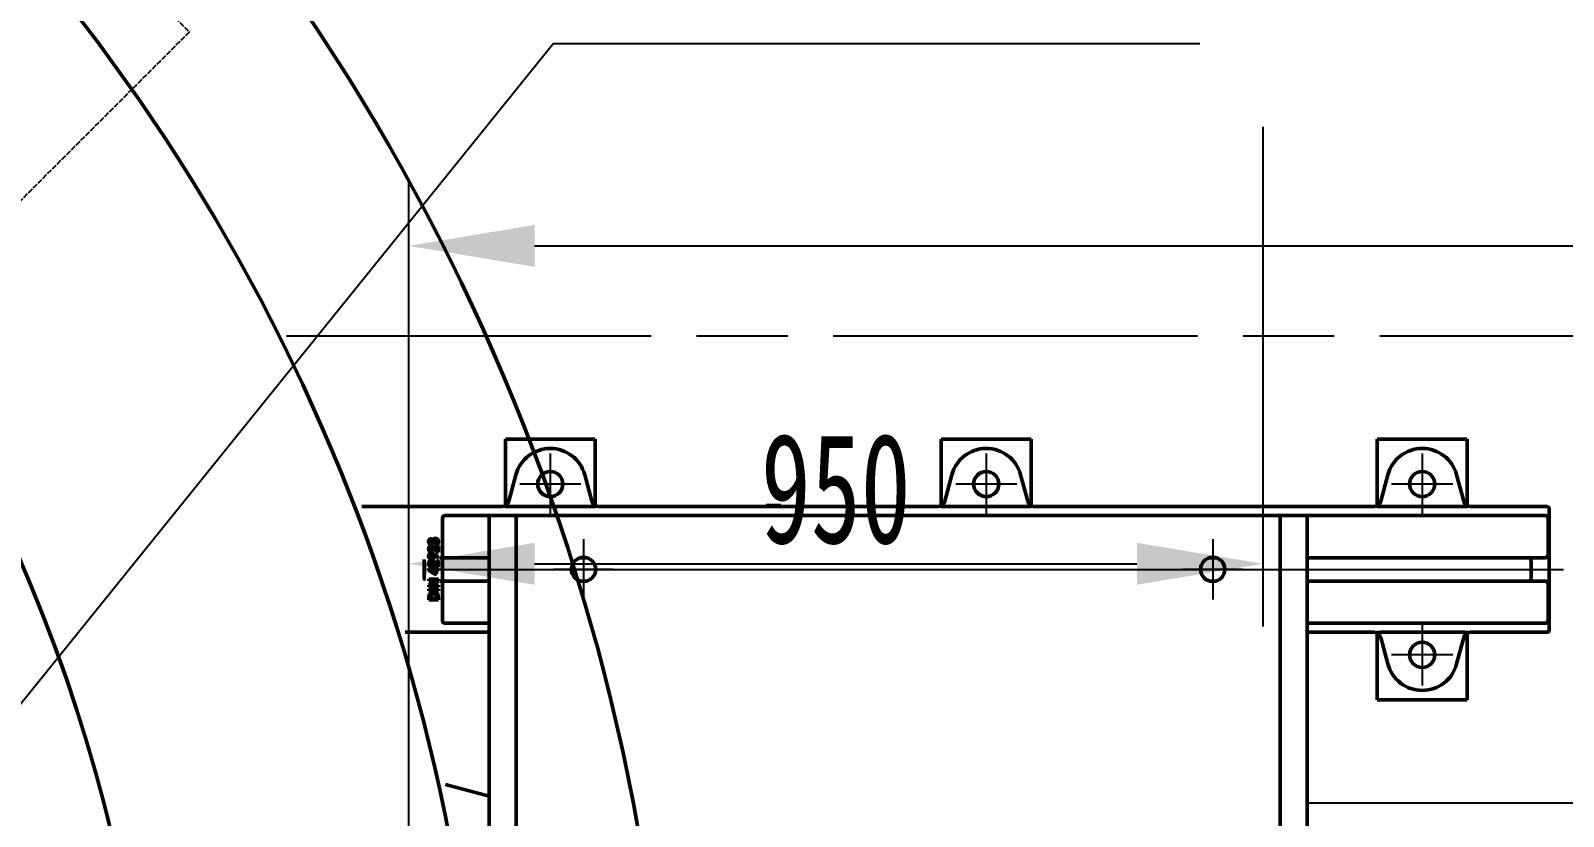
# Model space of a CAD drawing. Header units: millimetres. Extents: x 39335 to 110675, y -13954 to 36506.
# Drawn here: x 54265 to 55970, y 9759 to 10633 of the extents above; entities that cross this region are included whole.
import ezdxf

# ---------------------------------------------------------------- set-up
doc = ezdxf.new("R2010")
doc.units = ezdxf.units.MM
doc.linetypes.add('AM_ISO02W050', pattern=[7.5, 6, -1.5])
doc.linetypes.add('AM_ISO08W050', pattern=[18, 12, -1.5, 3, -1.5])
for name, color, linetype, lineweight in [('AM_0', 7, 'Continuous', 50), ('AM_3', 6, 'AM_ISO02W050', 25), ('AM_6', 2, 'Continuous', 35), ('AM_7', 4, 'AM_ISO08W050', 25), ('CAXA4', 3, 'Continuous', 25), ('RED', 1, 'Continuous', 9)]:
    doc.layers.add(name, color=color, linetype=linetype, lineweight=lineweight)
doc.styles.add('\\M+5B1EA\\M+5D7BC', font='', dxfattribs={"width": 0.667})
doc.styles.get('\\M+5B1EA\\M+5D7BC').set_extended_font_data('FangSong_GB2312')
doc.dimstyles.new('\\M+5B1EA\\M+5D7BC', dxfattribs={"dimscale": 35, "dimtxt": 3.5, "dimasz": 4, "dimexe": 2, "dimexo": 0, "dimtad": 1, "dimdec": 1, "dimdsep": 46, "dimtxsty": '\\M+5B1EA\\M+5D7BC', "dimcen": 0, "dimdle": 6, "dimazin": 2, "dimtfac": 1, "dimtdec": 1, "dimtmove": 0, "dimatfit": 3, "dimfxl": 0, "dimtolj": 1, "dimtzin": 0, "dimarcsym": 0})

# ---------------------------------------------------------------- blocks, each defined once
blk = doc.blocks.new('*U218')
at = {"layer": 'AM_3'}
for p, q in [((-495, -35.4), (35.4, 495)), ((35.4, 495), (495, 35.4)), ((-35.4, -495), (-495, -35.4))]:
    blk.add_line(p, q, dxfattribs=at)
for centre in [(424.3, 35.4), (-424.3, -35.4), (-35.4, -424.3)]:
    blk.add_circle(centre, 16.5, dxfattribs=at)
blk = doc.blocks.new('*U219')
at = {"layer": 'AM_0', "color": 0, "linetype": 'ByBlock', "lineweight": -2, "transparency": 16777216, "rotation": 270}
blk.add_blockref('*U218', (-1413.1, 4761.1), dxfattribs=at)
blk = doc.blocks.new('qwrgfqwefqwe')
at = {"layer": 'AM_0'}
for p, q in [((3798934.23, -146145.77), (3799034.23, -146145.77)), ((3798934.23, -146219.79), (3798934.23, -146145.77)), ((3799034.23, -146145.77), (3799034.23, -146219.79)), ((3799419.23, -146145.77), (3799519.23, -146145.77)), ((3799419.23, -146219.79), (3799419.23, -146145.77)), ((3799519.23, -146145.77), (3799519.23, -146219.79)), ((3799904.23, -146145.77), (3800004.23, -146145.77)), ((3799904.23, -146219.79), (3799904.23, -146145.77)), ((3800004.23, -146145.77), (3800004.23, -146219.79)), ((3798938.11, -146214.84), (3798945.97, -146185.52)), ((3799022.49, -146185.52), (3799030.35, -146214.84)), ((3799423.11, -146214.84), (3799430.97, -146185.52)), ((3799507.49, -146185.52), (3799515.35, -146214.84)), ((3799908.11, -146214.84), (3799915.97, -146185.52)), ((3799992.49, -146185.52), (3800000.35, -146214.84)), ((3798774.56, -146220.77), (3798931.01, -146220.77)), ((3798936.98, -146220.77), (3799031.48, -146220.77)), ((3799037.45, -146220.77), (3799416.01, -146220.77)), ((3799230.91, -146219.77), (3799224.48, -146219.77)), ((3799224.48, -146219.77), (3799224.48, -146220.77)), ((3799230.91, -146219.77), (3799238.94, -146219.77)), ((3799240.73, -146219.77), (3799238.94, -146219.77)), ((3799240.73, -146219.77), (3799240.73, -146220.77)), ((3799421.98, -146220.77), (3799516.48, -146220.77)), ((3799522.45, -146220.77), (3799901.01, -146220.77)), ((3799906.98, -146220.77), (3800001.48, -146220.77)), ((3800007.45, -146220.77), (3800092.02, -146220.77)), ((3800092.02, -146220.77), (3800092.63, -146220.77)), ((3800095.63, -146223.77), (3800095.63, -146357.77)), ((3798864.23, -146277.77), (3798864.23, -146233.83)), ((3798867.22, -146230.77), (3798916.23, -146230.77)), ((3798916.23, -146886.57), (3798916.23, -146230.77)), ((3798916.23, -146230.77), (3798946.23, -146230.77)), ((3798946.23, -146230.77), (3799796.23, -146230.77)), ((3798946.23, -147770.77), (3798946.23, -146230.77)), ((3799796.23, -146760.66), (3799796.23, -146230.77)), ((3799796.23, -146230.77), (3799826.23, -146230.77)), ((3799826.23, -146760.66), (3799826.23, -146230.77)), ((3799826.23, -146230.77), (3800091.24, -146230.77)), ((3800094.23, -146274.77), (3800094.23, -146233.83)), ((3798851.69, -146260.99), (3798851.69, -146262.89)), ((3798854.81, -146260.72), (3798853.05, -146260.72)), ((3798856.44, -146263.43), (3798856.44, -146261.53)), ((3798852.64, -146269.54), (3798852.64, -146271.44)), ((3798854.68, -146273.59), (3798859.97, -146276.28)), ((3798858.73, -146271.71), (3798855.4, -146268.57)), ((3798859.12, -146277.96), (3798855.49, -146276.12)), ((3798856.67, -146267.11), (3798857.93, -146268.21)), ((3798857.93, -146268.21), (3798857.93, -146264.65)), ((3798857.93, -146264.65), (3798859.7, -146264.65)), ((3798859.7, -146271.71), (3798858.73, -146271.71)), ((3798859.97, -146276.28), (3798859.12, -146277.96)), ((3798859.7, -146264.65), (3798859.7, -146271.71)), ((3798864.19, -146277.77), (3798861.2, -146277.77)), ((3798864.23, -146277.77), (3798864.19, -146277.77)), ((3798916.23, -146277.77), (3798864.23, -146277.77)), ((3799024.87, -146277.77), (3799017.59, -146277.77)), ((3799724.87, -146277.77), (3799717.59, -146277.77)), ((3800091.23, -146277.77), (3799826.23, -146277.77)), ((3800091.23, -146277.77), (3800091.26, -146277.77)), ((3798848.84, -146291.73), (3798848.84, -146289.75)), ((3798848.84, -146289.75), (3798855.76, -146289.75)), ((3798855.6, -146296.13), (3798848.84, -146291.73)), ((3798852.16, -146291.65), (3798855.76, -146294)), ((3798855.76, -146291.65), (3798852.16, -146291.65)), ((3798852.64, -146285.82), (3798852.64, -146287.72)), ((3798858.73, -146287.99), (3798855.4, -146284.86)), ((3798857.52, -146296.13), (3798855.6, -146296.13)), ((3798855.76, -146289.75), (3798855.76, -146288.8)), ((3798855.76, -146288.8), (3798857.52, -146288.8)), ((3798855.76, -146294), (3798855.76, -146291.65)), ((3798856.67, -146283.39), (3798857.93, -146284.5)), ((3798857.52, -146288.8), (3798857.52, -146289.75)), ((3798857.52, -146289.75), (3798859.7, -146289.75)), ((3798859.7, -146291.65), (3798857.52, -146291.65)), ((3798857.52, -146291.65), (3798857.52, -146296.13)), ((3798857.93, -146284.5), (3798857.93, -146280.93)), ((3798857.93, -146280.93), (3798859.7, -146280.93)), ((3798859.7, -146287.99), (3798858.73, -146287.99)), ((3798859.7, -146280.93), (3798859.7, -146287.99)), ((3798859.7, -146289.75), (3798859.7, -146291.65)), ((3798864.23, -146301.77), (3798864.23, -146279.77)), ((3800075.46, -146300.77), (3800075.46, -146280.77)), ((3798849.11, -146303.59), (3798849.11, -146301.69)), ((3798849.11, -146301.69), (3798859.7, -146301.69)), ((3798849.11, -146308.39), (3798856.08, -146303.59)), ((3798856.08, -146303.59), (3798849.11, -146303.59)), ((3798849.11, -146310.11), (3798849.11, -146308.39)), ((3798859.7, -146310.11), (3798849.11, -146310.11)), ((3798849.11, -146314.45), (3798849.11, -146312.55)), ((3798849.11, -146312.55), (3798859.7, -146312.55)), ((3798859.7, -146303.42), (3798852.75, -146308.21)), ((3798852.75, -146308.21), (3798859.7, -146308.21)), ((3798859.7, -146301.69), (3798859.7, -146303.42)), ((3798859.7, -146308.21), (3798859.7, -146310.11)), ((3798859.7, -146312.55), (3798859.7, -146314.45)), ((3798864.19, -146303.77), (3798861.2, -146303.77)), ((3798864.23, -146303.77), (3798864.19, -146303.77)), ((3798916.23, -146303.77), (3798864.23, -146303.77)), ((3798864.23, -146347.71), (3798864.23, -146303.77)), ((3799024.87, -146303.77), (3799017.59, -146303.77)), ((3799724.87, -146303.77), (3799717.59, -146303.77)), ((3800091.23, -146303.77), (3799826.23, -146303.77)), ((3800091.26, -146303.77), (3800091.23, -146303.77)), ((3800094.23, -146347.71), (3800094.23, -146306.77)), ((3798859.7, -146314.45), (3798849.11, -146314.45)), ((3798849.11, -146324.49), (3798849.11, -146322.09)), ((3798859.7, -146324.49), (3798849.11, -146324.49)), ((3798851.01, -146321.86), (3798851.01, -146322.59)), ((3798851.01, -146322.59), (3798857.8, -146322.59)), ((3798857.8, -146322.59), (3798857.8, -146321.6)), ((3798859.7, -146322.06), (3798859.7, -146324.49)), ((3798916.23, -146360.77), (3798822.94, -146360.77)), ((3798916.23, -146350.77), (3798867.22, -146350.77)), ((3800091.24, -146350.77), (3799826.23, -146350.77)), ((3799901.01, -146360.77), (3799826.23, -146360.77)), ((3799904.23, -146435.77), (3799904.23, -146361.76)), ((3800001.48, -146360.77), (3799906.98, -146360.77)), ((3800004.23, -146361.76), (3800004.23, -146435.77)), ((3800092.02, -146360.77), (3800007.45, -146360.77)), ((3800092.63, -146360.77), (3800092.02, -146360.77)), ((3799915.97, -146396.02), (3799908.11, -146366.7)), ((3800000.35, -146366.7), (3799992.49, -146396.02)), ((3800004.23, -146435.77), (3799904.23, -146435.77)), ((3798916.23, -146543.27), (3798867.73, -146530.27))]:
    blk.add_line(p, q, dxfattribs=at)
for centre, radius in [((3798984.23, -146195.77), 14), ((3799469.23, -146195.77), 14), ((3799954.23, -146195.77), 14), ((3799021.23, -146290.77), 13.5), ((3799721.23, -146290.77), 13.5), ((3799954.23, -146385.77), 14)]:
    blk.add_circle(centre, radius, dxfattribs=at)
for centre, radius, start, end in [((3796744.23, -147000.77), 2375, 270, 90), ((3796744.23, -147000.77), 2167, 270, 90), ((3796744.23, -147000.77), 1800.52, 270, 63.33422), ((3796744.23, -147000.77), 1800.52, 270, 63.33422), ((3798984.23, -146195.77), 39.61, 15, 165), ((3799469.23, -146195.77), 39.61, 15, 165), ((3799954.23, -146195.77), 39.61, 15, 165), ((3798866.23, -146279.77), 2, 90, 180), ((3800072.46, -146280.77), 3, 0, 90), ((3798866.23, -146301.77), 2, 180, 270), ((3800072.46, -146300.77), 3, 270, 0), ((3799954.23, -146385.77), 39.61, 195, 345)]:
    blk.add_arc(centre, radius, start, end, dxfattribs=at)
for centre, major_axis, ratio, start_param, end_param in [((3798930.38, -146212.77), (8, 0), 0.9998368, 4.712389, 6.0214267), ((3799038.08, -146212.77), (8, 0), 0.9998368, 3.4033512, 4.712389), ((3799415.38, -146212.77), (8, 0), 0.9998368, 4.712389, 6.0214267), ((3799523.08, -146212.77), (8, 0), 0.9998368, 3.4033512, 4.712389), ((3799523.1, -146212.77), (-6.02, -5.77), 0.9219265, 0.432729, 0.6515017), ((3799900.38, -146212.77), (8, 0), 0.9998368, 4.712389, 6.0214267), ((3800008.08, -146212.77), (8, 0), 0.9998368, 3.4033512, 4.712389), ((3800092.63, -146223.77), (-3, 0), 0.9998477, 3.1415927, 4.712389), ((3798867.23, -146233.84), (-0.24, 3.06), 0.9760454, 6.2066688, 7.7736791), ((3800091.23, -146233.84), (0.24, 3.06), 0.9760454, 4.7926915, 6.3597018), ((3800091.23, -146274.77), (3, 0), 0.9998477, 4.712389, 6.2831853), ((3800091.23, -146306.77), (3, 0), 0.9998477, 0, 1.5707963), ((3798867.23, -146347.7), (0.24, 3.06), 0.9760454, 1.6510988, 3.2181092), ((3799900.38, -146368.77), (8, 0), 0.9998368, 0.2617586, 1.5707963), ((3800008.08, -146368.77), (8, 0), 0.9998368, 1.5707963, 2.8798341), ((3800091.23, -146347.7), (-0.24, 3.06), 0.9760454, 3.0650761, 4.6320865), ((3800092.63, -146357.77), (-3, 0), 0.9998477, 1.5707963, 3.1415926)]:
    blk.add_ellipse(centre, major_axis=major_axis, ratio=ratio, start_param=start_param, end_param=end_param, dxfattribs=at)
blk.add_ellipse((3798843.95, -146290.77), major_axis=(0, 11), ratio=0.0174551, dxfattribs=at)
for points, knots in [([(3798933.55, -146220.48), (3798933.52, -146220.47), (3798933.5, -146220.46), (3798933.47, -146220.46), (3798933.44, -146220.45), (3798933.42, -146220.44), (3798933.39, -146220.44), (3798933.38, -146220.44), (3798933.38, -146220.44), (3798933.37, -146220.44), (3798933.35, -146220.44), (3798933.33, -146220.44), (3798933.31, -146220.44), (3798933.28, -146220.44), (3798933.26, -146220.44), (3798933.24, -146220.45), (3798933.23, -146220.45), (3798933.22, -146220.45), (3798933.21, -146220.45)], [0, 0, 0, 0, 0.00017490531, 0.00017490531, 0.00017490531, 0.00035262533, 0.00035262533, 0.00035262533, 0.00038933728, 0.00038933728, 0.00038933728, 0.00054470541, 0.00054470541, 0.00054470541, 0.00070021744, 0.00070021744, 0.00070021744, 0.00077867457, 0.00077867457, 0.00077867457, 0.00077867457]), ([(3798936.98, -146220.77), (3798936.21, -146220.77), (3798935.48, -146220.74), (3798934.58, -146220.66), (3798934.3, -146220.63), (3798933.97, -146220.58), (3798933.86, -146220.56), (3798933.68, -146220.53), (3798933.6, -146220.51), (3798933.55, -146220.48)], [0, 0, 0, 0, 0.23119235, 0.23119235, 0.35415155, 0.35415155, 0.41542645, 0.41542645, 0.46885187, 0.46885187, 0.46885187, 0.46885187]), ([(3799034.91, -146220.48), (3799034.86, -146220.51), (3799034.78, -146220.53), (3799034.6, -146220.56), (3799034.49, -146220.58), (3799034.16, -146220.63), (3799033.88, -146220.66), (3799032.99, -146220.74), (3799032.25, -146220.77), (3799031.48, -146220.77)], [0.00000548, 0.00000548, 0.00000548, 0.00000548, 0.03500109, 0.03500109, 0.07513764, 0.07513764, 0.15567961, 0.15567961, 0.30716776, 0.30716776, 0.30716776, 0.30716776]), ([(3799034.91, -146220.48), (3799034.94, -146220.47), (3799034.96, -146220.46), (3799034.98, -146220.46), (3799035.01, -146220.45), (3799035.03, -146220.45), (3799035.06, -146220.44), (3799035.07, -146220.44), (3799035.08, -146220.44), (3799035.09, -146220.44), (3799035.11, -146220.44), (3799035.13, -146220.44), (3799035.15, -146220.44), (3799035.18, -146220.44), (3799035.2, -146220.44), (3799035.22, -146220.45), (3799035.23, -146220.45), (3799035.24, -146220.45), (3799035.25, -146220.45)], [0, 0, 0, 0, 0.00015964119, 0.00015964119, 0.00015964119, 0.00032235854, 0.00032235854, 0.00032235854, 0.00038933728, 0.00038933728, 0.00038933728, 0.00054465662, 0.00054465662, 0.00054465662, 0.00069950149, 0.00069950149, 0.00069950149, 0.00077867457, 0.00077867457, 0.00077867457, 0.00077867457]), ([(3799418.55, -146220.48), (3799418.52, -146220.47), (3799418.5, -146220.46), (3799418.47, -146220.46), (3799418.44, -146220.45), (3799418.42, -146220.44), (3799418.39, -146220.44), (3799418.38, -146220.44), (3799418.38, -146220.44), (3799418.37, -146220.44), (3799418.35, -146220.44), (3799418.33, -146220.44), (3799418.31, -146220.44), (3799418.28, -146220.44), (3799418.26, -146220.44), (3799418.24, -146220.45), (3799418.23, -146220.45), (3799418.22, -146220.45), (3799418.21, -146220.45)], [0, 0, 0, 0, 0.00017490531, 0.00017490531, 0.00017490531, 0.00035262533, 0.00035262533, 0.00035262533, 0.00038933728, 0.00038933728, 0.00038933728, 0.00054470541, 0.00054470541, 0.00054470541, 0.00070021744, 0.00070021744, 0.00070021744, 0.00077867457, 0.00077867457, 0.00077867457, 0.00077867457]), ([(3799421.98, -146220.77), (3799421.21, -146220.77), (3799420.48, -146220.74), (3799419.58, -146220.66), (3799419.3, -146220.63), (3799418.97, -146220.58), (3799418.86, -146220.56), (3799418.68, -146220.53), (3799418.6, -146220.51), (3799418.55, -146220.48)], [0, 0, 0, 0, 0.23119235, 0.23119235, 0.35415155, 0.35415155, 0.41542645, 0.41542645, 0.46885187, 0.46885187, 0.46885187, 0.46885187]), ([(3799519.86, -146220.33), (3799519.91, -146220.35), (3799519.94, -146220.36), (3799519.99, -146220.4), (3799519.99, -146220.42), (3799519.97, -146220.45), (3799519.95, -146220.47), (3799519.84, -146220.51), (3799519.74, -146220.54), (3799519.46, -146220.59), (3799519.24, -146220.62), (3799518.67, -146220.68), (3799518.24, -146220.72), (3799517.34, -146220.76), (3799516.91, -146220.77), (3799516.48, -146220.77)], [0.00075934, 0.00075934, 0.00075934, 0.00075934, 0.02684598, 0.02684598, 0.05056298, 0.05056298, 0.07760902, 0.07760902, 0.11777925, 0.11777925, 0.19001575, 0.19001575, 0.30828301, 0.30828301, 0.41141739, 0.41141739, 0.41141739, 0.41141739]), ([(3799522.47, -146220.82), (3799522.47, -146220.82), (3799522.47, -146220.82), (3799522.47, -146220.82), (3799522.44, -146220.82), (3799522.39, -146220.81), (3799522.37, -146220.81), (3799522.31, -146220.8), (3799522.27, -146220.8), (3799522.16, -146220.79), (3799522.08, -146220.78), (3799521.84, -146220.75), (3799521.69, -146220.74), (3799521.53, -146220.72)], [-0.0003387526, -0.0003387526, -0.0003387526, -0.0003387526, 0.0000002168, 0.0000002168, 0.000584868, 0.000584868, 0.0009376688, 0.0009376688, 0.0016439175, 0.0016439175, 0.0030615037, 0.0030615037, 0.0059125832, 0.0059125832, 0.0059125832, 0.0059125832]), ([(3799903.55, -146220.48), (3799903.52, -146220.47), (3799903.5, -146220.46), (3799903.47, -146220.46), (3799903.44, -146220.45), (3799903.42, -146220.44), (3799903.39, -146220.44), (3799903.38, -146220.44), (3799903.38, -146220.44), (3799903.37, -146220.44), (3799903.35, -146220.44), (3799903.33, -146220.44), (3799903.31, -146220.44), (3799903.28, -146220.44), (3799903.26, -146220.44), (3799903.24, -146220.45), (3799903.23, -146220.45), (3799903.22, -146220.45), (3799903.21, -146220.45)], [0, 0, 0, 0, 0.00017490531, 0.00017490531, 0.00017490531, 0.00035262533, 0.00035262533, 0.00035262533, 0.00038933728, 0.00038933728, 0.00038933728, 0.00054470541, 0.00054470541, 0.00054470541, 0.00070021744, 0.00070021744, 0.00070021744, 0.00077867457, 0.00077867457, 0.00077867457, 0.00077867457]), ([(3799906.98, -146220.77), (3799906.21, -146220.77), (3799905.48, -146220.74), (3799904.58, -146220.66), (3799904.3, -146220.63), (3799903.97, -146220.58), (3799903.86, -146220.56), (3799903.68, -146220.53), (3799903.6, -146220.51), (3799903.55, -146220.48)], [0, 0, 0, 0, 0.23119235, 0.23119235, 0.35415155, 0.35415155, 0.41542645, 0.41542645, 0.46885187, 0.46885187, 0.46885187, 0.46885187]), ([(3800004.91, -146220.48), (3800004.86, -146220.51), (3800004.78, -146220.53), (3800004.6, -146220.56), (3800004.49, -146220.58), (3800004.16, -146220.63), (3800003.88, -146220.66), (3800002.99, -146220.74), (3800002.25, -146220.77), (3800001.48, -146220.77)], [0.00000548, 0.00000548, 0.00000548, 0.00000548, 0.03500109, 0.03500109, 0.07513764, 0.07513764, 0.15567961, 0.15567961, 0.30716776, 0.30716776, 0.30716776, 0.30716776]), ([(3800004.91, -146220.48), (3800004.94, -146220.47), (3800004.96, -146220.46), (3800004.98, -146220.46), (3800005.01, -146220.45), (3800005.03, -146220.45), (3800005.06, -146220.44), (3800005.07, -146220.44), (3800005.08, -146220.44), (3800005.09, -146220.44), (3800005.11, -146220.44), (3800005.13, -146220.44), (3800005.15, -146220.44), (3800005.18, -146220.44), (3800005.2, -146220.44), (3800005.22, -146220.45), (3800005.23, -146220.45), (3800005.24, -146220.45), (3800005.25, -146220.45)], [0, 0, 0, 0, 0.00015964119, 0.00015964119, 0.00015964119, 0.00032235854, 0.00032235854, 0.00032235854, 0.00038933728, 0.00038933728, 0.00038933728, 0.00054465662, 0.00054465662, 0.00054465662, 0.00069950149, 0.00069950149, 0.00069950149, 0.00077867457, 0.00077867457, 0.00077867457, 0.00077867457]), ([(3798848.84, -146259.74), (3798848.84, -146259.63), (3798848.85, -146259.43), (3798848.89, -146259.14), (3798848.95, -146258.85), (3798849.04, -146258.58), (3798849.16, -146258.33), (3798849.3, -146258.08), (3798849.47, -146257.85), (3798849.66, -146257.63), (3798849.87, -146257.43), (3798850.09, -146257.26), (3798850.32, -146257.11), (3798850.56, -146256.99), (3798850.81, -146256.9), (3798851.07, -146256.83), (3798851.34, -146256.79), (3798851.52, -146256.78), (3798851.62, -146256.78)], [0, 0, 0, 0, 0.0682139, 0.1340948, 0.1982856, 0.2611602, 0.3236347, 0.3863668, 0.4496424, 0.5142449, 0.5784133, 0.6403747, 0.7006148, 0.760104, 0.819299, 0.878466, 0.9383604, 1, 1, 1, 1]), ([(3798849.82, -146262.08), (3798849.75, -146262), (3798849.59, -146261.84), (3798849.39, -146261.59), (3798849.22, -146261.32), (3798849.08, -146261.03), (3798848.97, -146260.73), (3798848.9, -146260.41), (3798848.85, -146260.08), (3798848.84, -146259.85), (3798848.84, -146259.74)], [0, 0, 0, 0, 0.1274069, 0.2511055, 0.3729078, 0.4944963, 0.6161714, 0.7405629, 0.8676049, 1, 1, 1, 1]), ([(3798851.69, -146262.89), (3798851.59, -146262.87), (3798851.41, -146262.85), (3798851.14, -146262.78), (3798850.88, -146262.71), (3798850.64, -146262.62), (3798850.42, -146262.51), (3798850.2, -146262.38), (3798850, -146262.24), (3798849.88, -146262.13), (3798849.82, -146262.08)], [0, 0, 0, 0, 0.1389433, 0.2713907, 0.4007112, 0.5249327, 0.6468004, 0.7648585, 0.8831076, 1, 1, 1, 1]), ([(3798851.74, -146258.68), (3798851.67, -146258.69), (3798851.53, -146258.69), (3798851.34, -146258.75), (3798851.17, -146258.84), (3798851.02, -146258.97), (3798850.89, -146259.13), (3798850.8, -146259.32), (3798850.75, -146259.53), (3798850.74, -146259.67), (3798850.74, -146259.75)], [0, 0, 0, 0, 0.126097, 0.2461147, 0.3636782, 0.4848421, 0.6075655, 0.7314508, 0.8611116, 1, 1, 1, 1]), ([(3798850.74, -146259.75), (3798850.74, -146259.82), (3798850.75, -146259.96), (3798850.8, -146260.16), (3798850.88, -146260.34), (3798851, -146260.52), (3798851.14, -146260.68), (3798851.31, -146260.81), (3798851.49, -146260.92), (3798851.62, -146260.96), (3798851.69, -146260.99)], [0, 0, 0, 0, 0.1235549, 0.2451708, 0.3673617, 0.4937598, 0.6214265, 0.7459364, 0.8722197, 1, 1, 1, 1]), ([(3798851.62, -146256.78), (3798851.73, -146256.79), (3798851.96, -146256.8), (3798852.29, -146256.87), (3798852.6, -146256.98), (3798852.9, -146257.14), (3798853.18, -146257.34), (3798853.43, -146257.59), (3798853.65, -146257.87), (3798853.77, -146258.09), (3798853.83, -146258.2)], [0, 0, 0, 0, 0.1240971, 0.2450574, 0.3644845, 0.485869, 0.6089262, 0.7343087, 0.8639468, 1, 1, 1, 1]), ([(3798853.05, -146260.72), (3798853.04, -146260.59), (3798853.02, -146260.36), (3798852.97, -146260.03), (3798852.91, -146259.75), (3798852.83, -146259.52), (3798852.73, -146259.33), (3798852.62, -146259.16), (3798852.5, -146259.02), (3798852.36, -146258.9), (3798852.21, -146258.8), (3798852.06, -146258.73), (3798851.9, -146258.69), (3798851.79, -146258.68), (3798851.74, -146258.68)], [0, 0, 0, 0, 0.1416899, 0.2650737, 0.3700217, 0.4589865, 0.5365977, 0.6097826, 0.6806043, 0.7497072, 0.8156485, 0.8780827, 0.9395899, 1, 1, 1, 1]), ([(3798853.83, -146258.2), (3798853.86, -146258.12), (3798853.91, -146257.97), (3798854, -146257.76), (3798854.11, -146257.56), (3798854.23, -146257.38), (3798854.36, -146257.2), (3798854.51, -146257.04), (3798854.67, -146256.89), (3798854.84, -146256.76), (3798855.03, -146256.64), (3798855.22, -146256.53), (3798855.42, -146256.44), (3798855.63, -146256.37), (3798855.84, -146256.31), (3798856.07, -146256.27), (3798856.3, -146256.24), (3798856.46, -146256.24), (3798856.54, -146256.24)], [0, 0, 0, 0, 0.066211, 0.1301016, 0.1928913, 0.2547237, 0.3153492, 0.3758856, 0.4363876, 0.4977316, 0.5590699, 0.6203033, 0.6810204, 0.74239, 0.8046149, 0.8681233, 0.933318, 1, 1, 1, 1]), ([(3798856.52, -146258.14), (3798856.46, -146258.14), (3798856.35, -146258.14), (3798856.18, -146258.18), (3798856.02, -146258.23), (3798855.86, -146258.3), (3798855.71, -146258.4), (3798855.57, -146258.51), (3798855.44, -146258.65), (3798855.31, -146258.8), (3798855.2, -146258.98), (3798855.1, -146259.17), (3798855.01, -146259.39), (3798854.94, -146259.62), (3798854.89, -146259.87), (3798854.85, -146260.13), (3798854.82, -146260.42), (3798854.81, -146260.62), (3798854.81, -146260.72)], [0, 0, 0, 0, 0.0506168, 0.1001609, 0.1492664, 0.1988833, 0.2493047, 0.3018461, 0.3571782, 0.4153987, 0.4764083, 0.5397982, 0.6061578, 0.6759198, 0.7497659, 0.8282763, 0.9118391, 1, 1, 1, 1]), ([(3798856.44, -146261.53), (3798856.51, -146261.52), (3798856.63, -146261.5), (3798856.82, -146261.45), (3798857, -146261.39), (3798857.16, -146261.32), (3798857.3, -146261.25), (3798857.44, -146261.16), (3798857.56, -146261.06), (3798857.7, -146260.91), (3798857.85, -146260.71), (3798857.98, -146260.44), (3798858.05, -146260.13), (3798858.06, -146259.92), (3798858.07, -146259.81)], [0, 0, 0, 0, 0.0773709, 0.1507, 0.2207474, 0.286666, 0.3495816, 0.4107913, 0.470004, 0.5277414, 0.6417381, 0.7552868, 0.8735161, 1, 1, 1, 1]), ([(3798859.97, -146259.91), (3798859.96, -146260.03), (3798859.96, -146260.27), (3798859.91, -146260.63), (3798859.84, -146260.97), (3798859.73, -146261.29), (3798859.6, -146261.59), (3798859.44, -146261.87), (3798859.24, -146262.14), (3798859.02, -146262.39), (3798858.78, -146262.61), (3798858.5, -146262.81), (3798858.21, -146262.98), (3798857.9, -146263.13), (3798857.56, -146263.25), (3798857.21, -146263.34), (3798856.83, -146263.4), (3798856.57, -146263.42), (3798856.44, -146263.43)], [0, 0, 0, 0, 0.0666683, 0.1303611, 0.191963, 0.2520309, 0.3111653, 0.3694756, 0.4283312, 0.4881732, 0.5485263, 0.6084457, 0.6690289, 0.7308433, 0.7941676, 0.8598109, 0.9285235, 1, 1, 1, 1]), ([(3798858.07, -146259.81), (3798858.07, -146259.75), (3798858.06, -146259.63), (3798858.04, -146259.46), (3798858.01, -146259.3), (3798857.96, -146259.15), (3798857.89, -146259), (3798857.82, -146258.86), (3798857.72, -146258.73), (3798857.62, -146258.61), (3798857.51, -146258.5), (3798857.39, -146258.4), (3798857.25, -146258.32), (3798857.12, -146258.26), (3798856.98, -146258.2), (3798856.83, -146258.17), (3798856.68, -146258.14), (3798856.57, -146258.14), (3798856.52, -146258.14)], [0, 0, 0, 0, 0.069401, 0.135941, 0.2010169, 0.264176, 0.3270471, 0.3891358, 0.4514995, 0.5154879, 0.5781309, 0.6393362, 0.6993898, 0.7580614, 0.8170356, 0.876417, 0.9372791, 1, 1, 1, 1]), ([(3798856.54, -146256.24), (3798856.66, -146256.24), (3798856.89, -146256.25), (3798857.23, -146256.3), (3798857.56, -146256.38), (3798857.87, -146256.49), (3798858.17, -146256.64), (3798858.45, -146256.82), (3798858.72, -146257.03), (3798858.97, -146257.27), (3798859.21, -146257.54), (3798859.41, -146257.82), (3798859.58, -146258.13), (3798859.73, -146258.45), (3798859.83, -146258.79), (3798859.91, -146259.15), (3798859.96, -146259.52), (3798859.96, -146259.78), (3798859.97, -146259.91)], [0, 0, 0, 0, 0.0628314, 0.1239433, 0.1835443, 0.242266, 0.3012741, 0.3610656, 0.4219443, 0.4845204, 0.5477553, 0.6103828, 0.672331, 0.7347858, 0.7979145, 0.8629513, 0.9300082, 1, 1, 1, 1]), ([(3798848.84, -146267.96), (3798848.84, -146267.81), (3798848.85, -146267.52), (3798848.94, -146267.1), (3798849.06, -146266.7), (3798849.24, -146266.33), (3798849.47, -146266), (3798849.75, -146265.69), (3798850.07, -146265.43), (3798850.43, -146265.2), (3798850.82, -146265.02), (3798851.21, -146264.89), (3798851.61, -146264.8), (3798851.88, -146264.79), (3798852.01, -146264.79)], [0, 0, 0, 0, 0.0896006, 0.1749982, 0.2574531, 0.3391734, 0.4203131, 0.5013354, 0.5841166, 0.6702216, 0.7565112, 0.8392317, 0.9201329, 1, 1, 1, 1]), ([(3798852.64, -146271.44), (3798852.5, -146271.43), (3798852.22, -146271.41), (3798851.81, -146271.35), (3798851.42, -146271.26), (3798851.06, -146271.15), (3798850.72, -146271.01), (3798850.41, -146270.83), (3798850.12, -146270.64), (3798849.85, -146270.41), (3798849.61, -146270.17), (3798849.41, -146269.9), (3798849.23, -146269.62), (3798849.09, -146269.32), (3798848.98, -146269.01), (3798848.9, -146268.67), (3798848.85, -146268.32), (3798848.84, -146268.08), (3798848.84, -146267.96)], [0, 0, 0, 0, 0.074933, 0.1464146, 0.2147332, 0.2803957, 0.3439118, 0.4055207, 0.4664762, 0.5268093, 0.5861676, 0.6441224, 0.7016406, 0.7587758, 0.8166464, 0.8756669, 0.9366302, 1, 1, 1, 1]), ([(3798848.84, -146276.07), (3798848.84, -146275.95), (3798848.85, -146275.73), (3798848.9, -146275.4), (3798848.98, -146275.08), (3798849.08, -146274.78), (3798849.23, -146274.49), (3798849.4, -146274.22), (3798849.61, -146273.96), (3798849.84, -146273.72), (3798850.09, -146273.51), (3798850.36, -146273.32), (3798850.63, -146273.15), (3798850.92, -146273.02), (3798851.22, -146272.92), (3798851.52, -146272.85), (3798851.83, -146272.8), (3798852.05, -146272.8), (3798852.15, -146272.79)], [0, 0, 0, 0, 0.0664193, 0.1306046, 0.1930932, 0.254896, 0.3162629, 0.3783095, 0.4412569, 0.5064318, 0.5715204, 0.6346128, 0.6959415, 0.7567922, 0.8166406, 0.8768482, 0.9376727, 1, 1, 1, 1]), ([(3798852.14, -146279.31), (3798852.03, -146279.3), (3798851.8, -146279.3), (3798851.48, -146279.25), (3798851.16, -146279.18), (3798850.86, -146279.07), (3798850.57, -146278.94), (3798850.3, -146278.77), (3798850.04, -146278.58), (3798849.79, -146278.36), (3798849.57, -146278.12), (3798849.38, -146277.86), (3798849.21, -146277.59), (3798849.08, -146277.31), (3798848.97, -146277.02), (3798848.89, -146276.71), (3798848.85, -146276.39), (3798848.84, -146276.18), (3798848.84, -146276.07)], [0, 0, 0, 0, 0.0659671, 0.1299869, 0.1922289, 0.2541032, 0.3154667, 0.3769945, 0.4400166, 0.5044643, 0.5688856, 0.6309187, 0.6919579, 0.7522039, 0.8126621, 0.8737027, 0.9360903, 1, 1, 1, 1]), ([(3798852.15, -146266.69), (3798852.05, -146266.69), (3798851.86, -146266.7), (3798851.59, -146266.78), (3798851.34, -146266.89), (3798851.13, -146267.07), (3798850.96, -146267.27), (3798850.83, -146267.51), (3798850.75, -146267.78), (3798850.74, -146267.97), (3798850.74, -146268.07)], [0, 0, 0, 0, 0.1326995, 0.2571266, 0.3780142, 0.5007686, 0.6232532, 0.7437487, 0.8681758, 1, 1, 1, 1]), ([(3798850.74, -146268.07), (3798850.74, -146268.12), (3798850.75, -146268.22), (3798850.77, -146268.37), (3798850.81, -146268.5), (3798850.86, -146268.64), (3798850.94, -146268.76), (3798851.03, -146268.88), (3798851.13, -146268.99), (3798851.25, -146269.1), (3798851.38, -146269.2), (3798851.53, -146269.28), (3798851.69, -146269.35), (3798851.85, -146269.42), (3798852.04, -146269.47), (3798852.23, -146269.5), (3798852.43, -146269.53), (3798852.57, -146269.53), (3798852.64, -146269.54)], [0, 0, 0, 0, 0.0564669, 0.1111641, 0.1649371, 0.2183218, 0.2723929, 0.3279763, 0.3852911, 0.4449029, 0.5068438, 0.5694882, 0.6341532, 0.7009761, 0.7708975, 0.8436256, 0.9196597, 1, 1, 1, 1]), ([(3798852.25, -146274.69), (3798852.14, -146274.7), (3798851.94, -146274.71), (3798851.66, -146274.78), (3798851.4, -146274.91), (3798851.17, -146275.09), (3798850.98, -146275.29), (3798850.84, -146275.52), (3798850.76, -146275.77), (3798850.75, -146275.94), (3798850.74, -146276.03)], [0, 0, 0, 0, 0.1379744, 0.2683932, 0.3960522, 0.5252204, 0.6514627, 0.7696971, 0.8836517, 1, 1, 1, 1]), ([(3798850.74, -146276.03), (3798850.75, -146276.12), (3798850.76, -146276.3), (3798850.84, -146276.56), (3798850.98, -146276.8), (3798851.16, -146277.01), (3798851.39, -146277.19), (3798851.65, -146277.31), (3798851.94, -146277.39), (3798852.14, -146277.4), (3798852.24, -146277.41)], [0, 0, 0, 0, 0.1213567, 0.2382829, 0.3569347, 0.4816172, 0.6096829, 0.7348458, 0.8638148, 1, 1, 1, 1]), ([(3798852.01, -146264.79), (3798852.09, -146264.79), (3798852.26, -146264.79), (3798852.5, -146264.82), (3798852.75, -146264.85), (3798853.01, -146264.91), (3798853.27, -146264.98), (3798853.53, -146265.07), (3798853.8, -146265.17), (3798854.07, -146265.29), (3798854.35, -146265.43), (3798854.65, -146265.59), (3798854.96, -146265.78), (3798855.27, -146265.99), (3798855.61, -146266.23), (3798855.95, -146266.5), (3798856.3, -146266.79), (3798856.54, -146267), (3798856.67, -146267.11)], [0, 0, 0, 0, 0.0455179, 0.0916163, 0.139247, 0.1882422, 0.2386739, 0.2906648, 0.344841, 0.4004329, 0.4591453, 0.5225528, 0.5901028, 0.6628158, 0.7396804, 0.8215749, 0.9083297, 1, 1, 1, 1]), ([(3798855.49, -146276.12), (3798855.49, -146276.23), (3798855.48, -146276.44), (3798855.44, -146276.75), (3798855.36, -146277.06), (3798855.26, -146277.35), (3798855.12, -146277.62), (3798854.95, -146277.89), (3798854.75, -146278.14), (3798854.53, -146278.38), (3798854.28, -146278.6), (3798854.02, -146278.79), (3798853.74, -146278.95), (3798853.45, -146279.08), (3798853.14, -146279.18), (3798852.82, -146279.25), (3798852.49, -146279.3), (3798852.26, -146279.3), (3798852.14, -146279.31)], [0, 0, 0, 0, 0.0634024, 0.1244742, 0.1847235, 0.2441771, 0.3037715, 0.3643692, 0.4261611, 0.4898828, 0.5539923, 0.6164336, 0.6787217, 0.7403999, 0.8028277, 0.8665773, 0.9320779, 1, 1, 1, 1]), ([(3798855.4, -146268.57), (3798855.3, -146268.48), (3798855.11, -146268.31), (3798854.84, -146268.06), (3798854.57, -146267.83), (3798854.32, -146267.63), (3798854.09, -146267.45), (3798853.87, -146267.3), (3798853.67, -146267.17), (3798853.42, -146267.03), (3798853.12, -146266.9), (3798852.78, -146266.78), (3798852.46, -146266.7), (3798852.25, -146266.69), (3798852.15, -146266.69)], [0, 0, 0, 0, 0.1038494, 0.2011254, 0.291131, 0.374368, 0.450731, 0.5205206, 0.5832754, 0.64008, 0.7420436, 0.8350514, 0.9208688, 1, 1, 1, 1]), ([(3798852.15, -146272.79), (3798852.24, -146272.79), (3798852.4, -146272.8), (3798852.65, -146272.83), (3798852.9, -146272.87), (3798853.11, -146272.92), (3798853.28, -146272.98), (3798853.43, -146273.03), (3798853.6, -146273.1), (3798853.78, -146273.17), (3798853.98, -146273.26), (3798854.2, -146273.36), (3798854.43, -146273.47), (3798854.59, -146273.55), (3798854.68, -146273.59)], [0, 0, 0, 0, 0.0920972, 0.1855045, 0.2790431, 0.3746884, 0.4269009, 0.4858798, 0.5532173, 0.6279258, 0.709298, 0.7984107, 0.8956715, 1, 1, 1, 1]), ([(3798852.24, -146277.41), (3798852.34, -146277.4), (3798852.54, -146277.39), (3798852.82, -146277.32), (3798853.08, -146277.19), (3798853.3, -146277.02), (3798853.49, -146276.81), (3798853.63, -146276.57), (3798853.71, -146276.3), (3798853.72, -146276.12), (3798853.72, -146276.02)], [0, 0, 0, 0, 0.1344455, 0.2612439, 0.385684, 0.5106696, 0.6347672, 0.7535301, 0.8738679, 1, 1, 1, 1]), ([(3798853.72, -146276.02), (3798853.72, -146275.93), (3798853.71, -146275.75), (3798853.63, -146275.5), (3798853.49, -146275.27), (3798853.3, -146275.07), (3798853.08, -146274.9), (3798852.82, -146274.78), (3798852.54, -146274.7), (3798852.35, -146274.7), (3798852.25, -146274.69)], [0, 0, 0, 0, 0.1231237, 0.2405558, 0.3585597, 0.4831879, 0.6097013, 0.7351096, 0.8637016, 1, 1, 1, 1]), ([(3798848.84, -146284.25), (3798848.84, -146284.1), (3798848.85, -146283.8), (3798848.94, -146283.38), (3798849.06, -146282.98), (3798849.24, -146282.62), (3798849.47, -146282.28), (3798849.75, -146281.98), (3798850.07, -146281.71), (3798850.43, -146281.48), (3798850.82, -146281.3), (3798851.21, -146281.17), (3798851.61, -146281.08), (3798851.88, -146281.07), (3798852.01, -146281.07)], [0, 0, 0, 0, 0.0896006, 0.1749982, 0.2574531, 0.3391734, 0.4203131, 0.5013354, 0.5841166, 0.6702216, 0.7565112, 0.8392317, 0.9201329, 1, 1, 1, 1]), ([(3798852.64, -146287.72), (3798852.5, -146287.71), (3798852.22, -146287.69), (3798851.81, -146287.63), (3798851.42, -146287.54), (3798851.06, -146287.43), (3798850.72, -146287.29), (3798850.41, -146287.12), (3798850.12, -146286.92), (3798849.85, -146286.69), (3798849.61, -146286.45), (3798849.41, -146286.19), (3798849.23, -146285.9), (3798849.09, -146285.6), (3798848.98, -146285.29), (3798848.9, -146284.95), (3798848.85, -146284.61), (3798848.84, -146284.37), (3798848.84, -146284.25)], [0, 0, 0, 0, 0.074933, 0.1464146, 0.2147332, 0.2803957, 0.3439118, 0.4055207, 0.4664762, 0.5268093, 0.5861676, 0.6441224, 0.7016406, 0.7587758, 0.8166464, 0.8756669, 0.9366302, 1, 1, 1, 1]), ([(3798852.15, -146282.97), (3798852.05, -146282.97), (3798851.86, -146282.98), (3798851.59, -146283.06), (3798851.34, -146283.18), (3798851.13, -146283.35), (3798850.96, -146283.56), (3798850.83, -146283.8), (3798850.75, -146284.07), (3798850.74, -146284.26), (3798850.74, -146284.35)], [0, 0, 0, 0, 0.1326995, 0.2571266, 0.3780142, 0.5007686, 0.6232532, 0.7437487, 0.8681758, 1, 1, 1, 1]), ([(3798850.74, -146284.35), (3798850.74, -146284.4), (3798850.75, -146284.5), (3798850.77, -146284.65), (3798850.81, -146284.79), (3798850.86, -146284.92), (3798850.94, -146285.05), (3798851.03, -146285.16), (3798851.13, -146285.28), (3798851.25, -146285.38), (3798851.38, -146285.48), (3798851.53, -146285.57), (3798851.69, -146285.64), (3798851.85, -146285.7), (3798852.04, -146285.75), (3798852.23, -146285.78), (3798852.43, -146285.81), (3798852.57, -146285.82), (3798852.64, -146285.82)], [0, 0, 0, 0, 0.0564669, 0.1111641, 0.1649371, 0.2183218, 0.2723929, 0.3279763, 0.3852911, 0.4449029, 0.5068438, 0.5694882, 0.6341532, 0.7009761, 0.7708975, 0.8436256, 0.9196597, 1, 1, 1, 1]), ([(3798852.01, -146281.07), (3798852.09, -146281.07), (3798852.26, -146281.07), (3798852.5, -146281.1), (3798852.75, -146281.14), (3798853.01, -146281.19), (3798853.27, -146281.26), (3798853.53, -146281.35), (3798853.8, -146281.45), (3798854.07, -146281.57), (3798854.35, -146281.71), (3798854.65, -146281.87), (3798854.96, -146282.06), (3798855.27, -146282.28), (3798855.61, -146282.52), (3798855.95, -146282.78), (3798856.3, -146283.08), (3798856.54, -146283.28), (3798856.67, -146283.39)], [0, 0, 0, 0, 0.0455179, 0.0916163, 0.13924702, 0.18824219, 0.23867388, 0.29066485, 0.34484101, 0.40043295, 0.45914526, 0.5225528, 0.59010284, 0.66281582, 0.73968043, 0.82157487, 0.90832974, 1, 1, 1, 1]), ([(3798855.4, -146284.86), (3798855.3, -146284.77), (3798855.11, -146284.59), (3798854.84, -146284.34), (3798854.57, -146284.11), (3798854.32, -146283.92), (3798854.09, -146283.73), (3798853.87, -146283.58), (3798853.67, -146283.45), (3798853.42, -146283.31), (3798853.12, -146283.18), (3798852.78, -146283.06), (3798852.46, -146282.98), (3798852.25, -146282.97), (3798852.15, -146282.97)], [0, 0, 0, 0, 0.1038494, 0.2011254, 0.291131, 0.374368, 0.450731, 0.5205206, 0.5832754, 0.64008, 0.7420436, 0.8350514, 0.9208688, 1, 1, 1, 1]), ([(3798849.11, -146322.09), (3798849.11, -146321.91), (3798849.12, -146321.55), (3798849.14, -146321.02), (3798849.19, -146320.54), (3798849.25, -146320.09), (3798849.33, -146319.68), (3798849.43, -146319.3), (3798849.54, -146318.96), (3798849.68, -146318.66), (3798849.84, -146318.38), (3798850.01, -146318.12), (3798850.21, -146317.87), (3798850.43, -146317.63), (3798850.68, -146317.4), (3798850.95, -146317.19), (3798851.23, -146316.99), (3798851.54, -146316.8), (3798851.87, -146316.63), (3798852.21, -146316.48), (3798852.57, -146316.36), (3798852.94, -146316.25), (3798853.32, -146316.17), (3798853.72, -146316.12), (3798854.13, -146316.08), (3798854.41, -146316.08), (3798854.55, -146316.08)], [0, 0, 0, 0, 0.0601455, 0.1162619, 0.1686464, 0.2174206, 0.2624099, 0.3039072, 0.3422328, 0.3776206, 0.4115839, 0.4453855, 0.479752, 0.5145686, 0.5503509, 0.5869945, 0.6247848, 0.6637356, 0.7034698, 0.7434617, 0.7840231, 0.8251404, 0.8672706, 0.9103105, 0.9544263, 1, 1, 1, 1]), ([(3798851.86, -146318.97), (3798851.79, -146319.05), (3798851.65, -146319.21), (3798851.48, -146319.5), (3798851.33, -146319.81), (3798851.22, -146320.15), (3798851.12, -146320.53), (3798851.06, -146320.95), (3798851.02, -146321.39), (3798851.01, -146321.7), (3798851.01, -146321.86)], [0, 0, 0, 0, 0.1016635, 0.2076361, 0.3187446, 0.4366799, 0.5635066, 0.6986812, 0.8444466, 1, 1, 1, 1]), ([(3798854.52, -146317.98), (3798854.38, -146317.98), (3798854.11, -146317.98), (3798853.72, -146318.03), (3798853.34, -146318.11), (3798853, -146318.22), (3798852.68, -146318.36), (3798852.38, -146318.53), (3798852.1, -146318.73), (3798851.94, -146318.89), (3798851.86, -146318.97)], [0, 0, 0, 0, 0.1422804, 0.2774357, 0.4064877, 0.5299178, 0.6501339, 0.7668447, 0.8834991, 1, 1, 1, 1]), ([(3798857.8, -146321.6), (3798857.79, -146321.48), (3798857.79, -146321.25), (3798857.78, -146320.92), (3798857.75, -146320.62), (3798857.72, -146320.34), (3798857.67, -146320.09), (3798857.62, -146319.86), (3798857.55, -146319.66), (3798857.48, -146319.48), (3798857.39, -146319.31), (3798857.29, -146319.16), (3798857.17, -146319.01), (3798857.04, -146318.87), (3798856.9, -146318.74), (3798856.74, -146318.62), (3798856.57, -146318.5), (3798856.39, -146318.39), (3798856.19, -146318.29), (3798855.99, -146318.21), (3798855.77, -146318.13), (3798855.54, -146318.08), (3798855.3, -146318.03), (3798855.05, -146318), (3798854.79, -146317.98), (3798854.61, -146317.98), (3798854.52, -146317.98)], [0, 0, 0, 0, 0.0626137, 0.1204088, 0.1742088, 0.2237332, 0.2690363, 0.3106829, 0.3481472, 0.3824096, 0.4147842, 0.447226, 0.4800746, 0.5137682, 0.5479916, 0.5829464, 0.6193431, 0.657151, 0.6957135, 0.73554, 0.7758489, 0.8175849, 0.8607446, 0.9053883, 0.9519989, 1, 1, 1, 1]), ([(3798854.55, -146316.08), (3798854.75, -146316.08), (3798855.14, -146316.09), (3798855.72, -146316.17), (3798856.27, -146316.29), (3798856.8, -146316.47), (3798857.29, -146316.69), (3798857.74, -146316.96), (3798858.15, -146317.26), (3798858.5, -146317.6), (3798858.82, -146317.96), (3798859.08, -146318.35), (3798859.29, -146318.74), (3798859.42, -146319.09), (3798859.5, -146319.4), (3798859.55, -146319.67), (3798859.6, -146319.97), (3798859.64, -146320.32), (3798859.66, -146320.7), (3798859.68, -146321.12), (3798859.69, -146321.58), (3798859.69, -146321.89), (3798859.7, -146322.06)], [0, 0, 0, 0, 0.0657674, 0.129467, 0.1914139, 0.2524244, 0.3117606, 0.3687864, 0.4239165, 0.4783125, 0.5312097, 0.5820079, 0.6309948, 0.6792924, 0.7053486, 0.7352353, 0.7689126, 0.806892, 0.8489425, 0.8951255, 0.9454744, 1, 1, 1, 1]), ([(3799903.55, -146361.06), (3799903.53, -146361.07), (3799903.5, -146361.08), (3799903.48, -146361.08), (3799903.45, -146361.09), (3799903.43, -146361.1), (3799903.4, -146361.1), (3799903.39, -146361.1), (3799903.38, -146361.1), (3799903.37, -146361.1), (3799903.35, -146361.1), (3799903.33, -146361.1), (3799903.31, -146361.1), (3799903.28, -146361.1), (3799903.26, -146361.1), (3799903.24, -146361.1), (3799903.23, -146361.09), (3799903.22, -146361.09), (3799903.21, -146361.09)], [0, 0, 0, 0, 0.00015964119, 0.00015964119, 0.00015964119, 0.00032235854, 0.00032235854, 0.00032235854, 0.00038933728, 0.00038933728, 0.00038933728, 0.00054465662, 0.00054465662, 0.00054465662, 0.00069950149, 0.00069950149, 0.00069950149, 0.00077867457, 0.00077867457, 0.00077867457, 0.00077867457]), ([(3799903.55, -146361.06), (3799903.6, -146361.04), (3799903.68, -146361.01), (3799903.86, -146360.98), (3799903.97, -146360.96), (3799904.3, -146360.91), (3799904.58, -146360.88), (3799905.48, -146360.81), (3799906.21, -146360.77), (3799906.98, -146360.77)], [0.00000548, 0.00000548, 0.00000548, 0.00000548, 0.03500109, 0.03500109, 0.07513764, 0.07513764, 0.15567961, 0.15567961, 0.30716776, 0.30716776, 0.30716776, 0.30716776]), ([(3800001.48, -146360.77), (3800002.25, -146360.77), (3800002.99, -146360.81), (3800003.88, -146360.88), (3800004.16, -146360.91), (3800004.49, -146360.96), (3800004.6, -146360.98), (3800004.78, -146361.01), (3800004.86, -146361.04), (3800004.91, -146361.06)], [0, 0, 0, 0, 0.23119235, 0.23119235, 0.35415155, 0.35415155, 0.41542645, 0.41542645, 0.46885187, 0.46885187, 0.46885187, 0.46885187]), ([(3800004.91, -146361.06), (3800004.94, -146361.07), (3800004.96, -146361.08), (3800004.99, -146361.09), (3800005.02, -146361.09), (3800005.04, -146361.1), (3800005.07, -146361.1), (3800005.08, -146361.1), (3800005.08, -146361.1), (3800005.09, -146361.1), (3800005.11, -146361.1), (3800005.13, -146361.1), (3800005.15, -146361.1), (3800005.18, -146361.1), (3800005.2, -146361.1), (3800005.22, -146361.1), (3800005.23, -146361.09), (3800005.24, -146361.09), (3800005.25, -146361.09)], [0, 0, 0, 0, 0.00017490531, 0.00017490531, 0.00017490531, 0.00035262533, 0.00035262533, 0.00035262533, 0.00038933728, 0.00038933728, 0.00038933728, 0.00054470541, 0.00054470541, 0.00054470541, 0.00070021744, 0.00070021744, 0.00070021744, 0.00077867457, 0.00077867457, 0.00077867457, 0.00077867457])]:
    blk.add_open_spline(points, degree=3, knots=knots, dxfattribs=at)
at = {"layer": 'AM_6', "lineweight": 25}
for q in [(3797951.88, -146989.84), (3799706.98, -145705.5)]:
    blk.add_line((3798987.7, -145705.5), q, dxfattribs=at)
at = {"layer": 'AM_7', "ltscale": 33.781765}
for p, q in [((3798690.95, -146030.77), (3800194.23, -146030.77)), ((3800194.23, -146550.77), (3799826.23, -146550.77))]:
    blk.add_line(p, q, dxfattribs=at)
at = {"layer": 'AM_7', "linetype": 'Continuous'}
for p, q in [((3798984.23, -146161.77), (3798984.23, -146229.77)), ((3799469.23, -146161.77), (3799469.23, -146229.77)), ((3799954.23, -146161.77), (3799954.23, -146229.77)), ((3799018.23, -146195.77), (3798950.23, -146195.77)), ((3799503.23, -146195.77), (3799435.23, -146195.77)), ((3799988.23, -146195.77), (3799920.23, -146195.77)), ((3799021.23, -146257.27), (3799021.23, -146324.27)), ((3799721.23, -146257.27), (3799721.23, -146324.27)), ((3798847.22, -146290.77), (3800111.24, -146290.77)), ((3799054.73, -146290.77), (3798987.73, -146290.77)), ((3799754.73, -146290.77), (3799687.73, -146290.77)), ((3799954.23, -146351.77), (3799954.23, -146419.77)), ((3799988.23, -146385.77), (3799920.23, -146385.77))]:
    blk.add_line(p, q, dxfattribs=at)
at = {"layer": 'AM_0'}
blk.add_blockref('*U219', (3799500.79, -150418.4), dxfattribs=at)
blk = doc.blocks.new('*D278')
at = {"layer": 'CAXA4', "color": 0, "lineweight": -2, "transparency": 16777216}
for p, q in [((55636, 10526.5), (55636, 9970.2)), ((54686, 9515.3), (54686, 10110.2)), ((54826, 10040.2), (55496, 10040.2))]:
    blk.add_line(p, q, dxfattribs=at)
at = {"layer": 'CAXA4', "color": 0, "transparency": 16777216}
for points in [[(54826, 10063.5), (54826, 10016.8), (54686, 10040.2)], [(55496, 10063.5), (55496, 10016.8), (55636, 10040.2)]]:
    blk.add_solid(points, dxfattribs=at)
at = {"layer": 'DEFPOINTS', "color": 0, "transparency": 16777216}
for p in [(55636, 10526.5), (55636, 10040.2), (54686, 9515.3)]:
    blk.add_point(p, dxfattribs=at)
at = {"layer": 'CAXA4', "color": 0, "transparency": 16777216, "insert": (55161, 10123.3), "char_height": 122.5, "attachment_point": 5, "style": '\\M+5B1EA\\M+5D7BC'}
blk.add_mtext('\\A1;\\fFangSong_GB2312;950', dxfattribs=at)
blk = doc.blocks.new('*D279')
at = {"layer": 'CAXA4', "color": 0, "lineweight": -2, "transparency": 16777216}
for p, q in [((54686, 9515.3), (54686, 10463.9)), ((57516, 9708), (57516, 10463.9)), ((54826, 10393.9), (57376, 10393.9))]:
    blk.add_line(p, q, dxfattribs=at)
at = {"layer": 'CAXA4', "color": 0, "transparency": 16777216}
for points in [[(54826, 10417.3), (54826, 10370.6), (54686, 10393.9)], [(57376, 10417.3), (57376, 10370.6), (57516, 10393.9)]]:
    blk.add_solid(points, dxfattribs=at)
at = {"layer": 'DEFPOINTS', "color": 0, "transparency": 16777216}
for p in [(57516, 10393.9), (57516, 9708), (54686, 9515.3)]:
    blk.add_point(p, dxfattribs=at)
at = {"layer": 'CAXA4', "color": 0, "transparency": 16777216, "insert": (56101, 10477.1), "char_height": 122.5, "attachment_point": 5, "style": '\\M+5B1EA\\M+5D7BC'}
blk.add_mtext('\\A1;\\fFangSong_GB2312;2830', dxfattribs=at)
blk = doc.blocks.new('*D294')
at = {"layer": 'DEFPOINTS', "color": 0, "transparency": 16777216}
for p in [(53698.1, 9323.9), (53698.1, 8423.9), (58508.5, 8423.9)]:
    blk.add_point(p, dxfattribs=at)
at = {"layer": 'RED', "color": 0, "linetype": 'ByBlock', "lineweight": -2, "transparency": 16777216}
for p, q in [((58508.5, 9323.9), (58508.5, 11321.2)), ((53698.1, 9323.9), (58578.5, 9323.9)), ((58508.5, 8563.9), (58508.5, 9183.9)), ((53698.1, 8423.9), (58578.5, 8423.9))]:
    blk.add_line(p, q, dxfattribs=at)
at = {"layer": 'RED', "color": 0, "transparency": 16777216}
for points in [[(58485.1, 9183.9), (58531.8, 9183.9), (58508.5, 9323.9)], [(58485.1, 8563.9), (58531.8, 8563.9), (58508.5, 8423.9)]]:
    blk.add_solid(points, dxfattribs=at)
at = {"layer": 'RED', "color": 0, "transparency": 16777216, "insert": (58276.6, 10939.1), "char_height": 420, "attachment_point": 5, "rotation": 90, "style": '\\M+5B1EA\\M+5D7BC'}
blk.add_mtext('\\A1;900', dxfattribs=at)

msp = doc.modelspace()

# ---------------------------------------------------------------- block references
at = {"layer": 'RED'}
msp.add_blockref('qwrgfqwefqwe', (-3744140.81, 156324.66), dxfattribs=at)

# ---------------------------------------------------------------- dimensions: what is measured, and where the dimension line sits
at = {"layer": 'CAXA4', "color": 253}
dim = msp.add_linear_dim(base=(57516.01, 10393.94), p1=(54686.01, 9515.31), p2=(57516.01, 9708.03), text='\\fFangSong_GB2312;2830', dimstyle='\\M+5B1EA\\M+5D7BC', dxfattribs=at)
dim.commit()
dim.dimension.update_dxf_attribs({"geometry": '*D279', "text_midpoint": (56101.01, 10477.06)})
dim = msp.add_linear_dim(base=(55636.01, 10040.15), p1=(54686.01, 9515.31), p2=(55636.01, 10526.54), angle=180, text='\\fFangSong_GB2312;950', dimstyle='\\M+5B1EA\\M+5D7BC', dxfattribs=at)
dim.commit()
dim.dimension.update_dxf_attribs({"geometry": '*D278', "text_midpoint": (55161.01, 10123.28)})
at = {"layer": 'RED'}
dim = msp.add_linear_dim(base=(58508.46, 8423.9), p1=(53698.1, 9323.89), p2=(53698.1, 8423.9), angle=90, dimstyle='\\M+5B1EA\\M+5D7BC', override={"dimtxt": 12, "dimdec": 0, "dimarcsym": 1}, dxfattribs=at)
dim.commit()
dim.dimension.update_dxf_attribs({"geometry": '*D294', "text_midpoint": (58508.46, 10939.11), "dimtype": 160})

doc.saveas('drawing.dxf')
